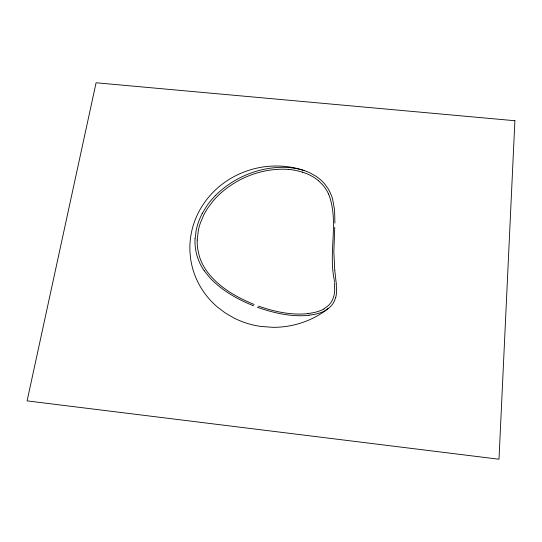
<?xml version="1.0" encoding="UTF-8"?>
<svg xmlns="http://www.w3.org/2000/svg" width="542" height="542" viewBox="0 0 542 542"><rect width="100%" height="100%" fill="white"/><g stroke="black" fill="none" stroke-linecap="round" stroke-linejoin="round"><path stroke-width="0.81" d="M334.902 223.148L334.583 209.964L332.639 199.266A48.346 45.121 -6.8 0 0 328.025 188.575L324.651 183.968A42.967 40.074 -6 0 0 315.83 176.157L310.315 173.027A51.761 48.407 -6.8 0 0 304.17 170.554M197.193 240.052L198.331 230.377A64.789 61.063 -11.6 0 1 200.242 223.358L203.568 215.384A71.944 67.913 -10.5 0 1 207.904 207.898L213.148 200.94A80.27 75.934 -9.4 0 1 216.421 197.315C234.943 178.359 261.949 167.593 288.459 169.416M334.753 227.342L333.838 251.847L334.753 270.024M195.113 238.555L196.157 230.384A68.272 64.369 -11.4 0 1 202.2 213.582M335.728 297.355L334.414 301.047A20.616 19.864 -0.2 0 1 329.163 307.822L325.247 310.525M202.173 213.568L206.793 205.933A80.446 76.07 -9.7 0 1 215.323 195.662M215.316 195.662C234.205 176.692 261.373 165.893 288.154 167.458A69.877 65.758 -7.8 0 1 290.058 167.62L297.409 168.731A57.974 54.329 -7.2 0 1 304.076 170.513L296.786 168.44M328.547 308.337L323.852 311.792A84.837 80.223 -9.4 0 1 272.938 327.327L260.817 326.44A85.216 80.575 -9.4 0 1 234.022 318.052L225.113 312.856L217.301 306.928A85.338 80.683 -9.4 0 1 190.452 257.457L189.951 251.603A85.019 80.379 -9.5 0 1 296.799 168.386M323.892 308.845L327.646 306.189A20.244 19.492 -0.7 0 0 332.673 299.53L333.913 295.885A31.856 30.664 -3.9 0 0 334.685 289.875L334.509 283.093M308.039 313.628C291.21 315.424 274.266 311.63 258.453 306.101M309.136 315.288C291.542 317.145 273.825 313.08 257.328 307.219M302.7 172.193L295.607 170.384A64.125 60.27 -7.7 0 0 288.459 169.422M254.11 304.462C236.088 297.138 218.236 286.901 206.597 270.885A57.98 54.586 -12.7 0 1 199.354 256.319L197.661 248.554A57.533 54.173 -12.8 0 1 197.2 240.052M253.419 305.735L252.985 305.559M252.694 305.444C237.403 299.218 222.647 290.871 211.021 278.988A79.193 74.322 -9.7 0 1 209.537 277.402L204.205 270.695M318.588 180.852L322.544 184.741A42.757 39.898 -6.3 0 1 328.642 194.144M328.655 194.144C339.163 221.461 328.276 251.366 334.204 279.625M336.203 283.249L334.773 270.228M336.236 283.574L336.568 290.681A32.012 30.826 -3.4 0 1 335.762 297.362M334.265 280.302L334.428 282.125M204.165 270.715A58.197 54.783 -13 0 1 195.039 238.555M325.342 310.708A42.588 40.752 -3.2 0 1 309.123 315.078M323.994 309.035A40.88 39.126 -3.4 0 1 308.019 313.418M302.673 172.254A46.788 43.712 -6.6 0 1 318.649 180.791M514.9 120.73L498.999 459.23L27.1 400.884L96.09 82.77L514.9 120.73"/></g></svg>
